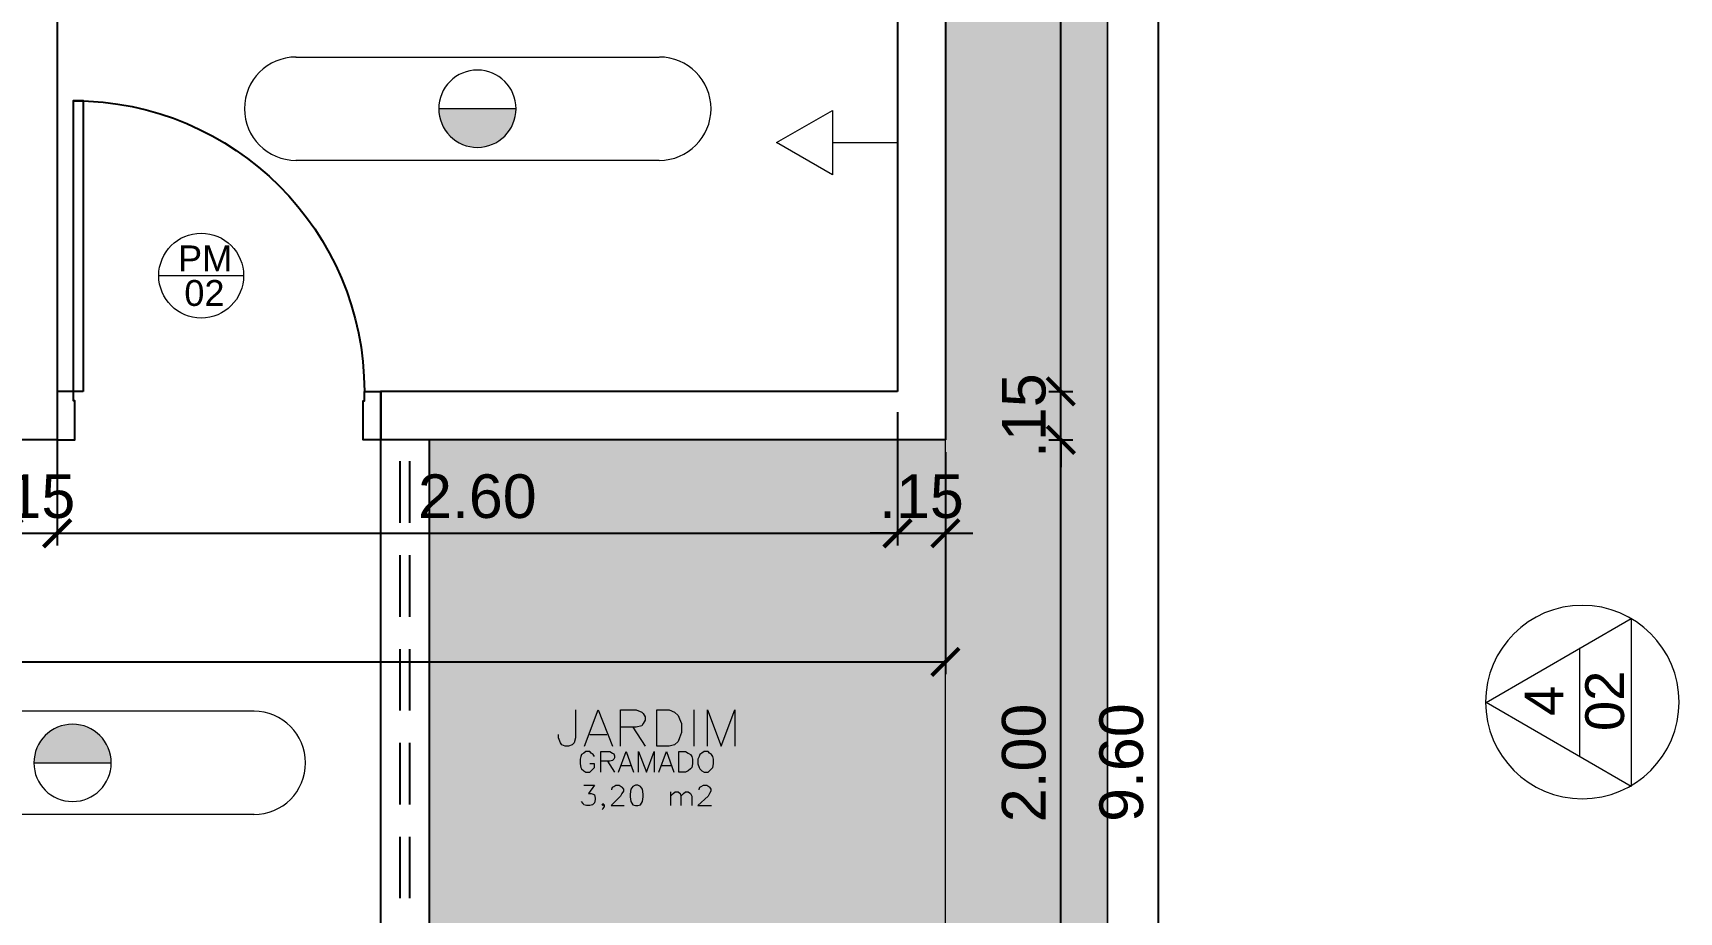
# Model space of a CAD drawing. Header units: inches. Extents: x 44782 to 44933, y 6798 to 6838.
# Drawn here: x 44824.13 to 44829.23, y 6819.22 to 6821.94 of the extents above; entities that cross this region are included whole.
import ezdxf

# ---------------------------------------------------------------- set-up
doc = ezdxf.new("R2010")
doc.units = ezdxf.units.IN
doc.header["$MEASUREMENT"] = 0
doc.linetypes.add('HIDDEN', pattern=[9.525, 6.35, -3.175])
doc.layers.get('Defpoints').update_dxf_attribs({"color": 250})
doc.layers.add('at_Entity', color=7, linetype='Continuous', lineweight=9)
doc.layers.add('at_Text', color=7, linetype='Continuous', lineweight=9)
for name, color, linetype in [('BASCULANTE', 1, 'Continuous'), ('H. PAVER CINZA 1', 252, 'Continuous'), ('LAMPADAS', 5, 'Continuous'), ('PAREDES', 4, 'Continuous'), ('PORTAS', 2, 'Continuous'), ('TEXTO01', 7, 'Continuous')]:
    doc.layers.add(name, color=color, linetype=linetype)
doc.layers.add('TOMADAS', color=150, linetype='Continuous', true_color=0x007fff)
doc.styles.add('Fonte 02', font='ARIALUNI.TTF')
doc.styles.get("Standard").update_dxf_attribs({"font": 'txt.shx', "height": 0.18})
doc.styles.add('TEXTO1', font='swissko.ttf', dxfattribs={"width": 0.6, "height": 0.1})
doc.dimstyles.new('Esc 1-75', dxfattribs={"dimscale": 0.75, "dimtxt": 0.18, "dimasz": 0.1125, "dimexe": 0.05, "dimexo": 0.05, "dimgap": 0.06, "dimtad": 1, "dimzin": 4, "dimdsep": 46, "dimtxsty": 'Fonte 02', "dimblk": 'ARCHTICK', "dimcen": 0, "dimclrd": 250, "dimclre": 250, "dimadec": 0, "dimazin": 1, "dimtfac": 1, "dimtix": 1, "dimtmove": 1, "dimatfit": 3, "dimldrblk": 'ARCHTICK', "dimfxl": 0, "dimarcsym": 0})

# ---------------------------------------------------------------- blocks, each defined once
blk = doc.blocks.new('A$C2B7D2525')
at = {"layer": 'at_Entity', "true_color": 0x007fff}
h = blk.add_hatch(color=150, dxfattribs=at)
h.dxf.hatch_style = 1
h.paths.add_polyline_path([(0.723, 0.2795, 0.414214), (0.6034, 0.1599, 0.002212), (0.6034, 0.1588), (0.8427, 0.1588, 0.002212), (0.8427, 0.1599, 0.414214)])
at = {"layer": 'at_Entity', "color": 150, "true_color": 0x007fff}
for p, q in [((1.2852, 0.3197), (0.1609, 0.3197)), ((0.7241, 0.1588), (0.6034, 0.1588)), ((0.8427, 0.1588), (0.6034, 0.1588)), ((0.8427, 0.1588), (0.7241, 0.1588)), ((0.8427, 0.1588), (0.7241, 0.1588)), ((1.2852, 0), (0.1609, 0))]:
    blk.add_line(p, q, dxfattribs=at)
for centre, radius, start, end in [((0.1599, 0.1599), 0.1599, 90, 180), ((1.2841, 0.1599), 0.1599, 0.0027, 90), ((0.723, 0.1599), 0.1196, 90, 180), ((0.723, 0.1599), 0.1196, 360, 90), ((0.1599, 0.1599), 0.1599, 180, 270), ((0.723, 0.1599), 0.1196, 180, 270), ((0.723, 0.1599), 0.1196, 270, 0), ((1.2841, 0.1599), 0.1599, 270.0054, 0.0027)]:
    blk.add_arc(centre, radius, start, end, dxfattribs=at)
blk = doc.blocks.new('A$C1E546F2D')
at = {"layer": 'PORTAS'}
for points in [[(0.921, 0.1503), (0.9507, 0.1503), (0.9507, 1.0502), (0.921, 1.0502), (0.921, 0.1503)], [(0, 0.1503), (0, 0), (0.055, 0), (0.055, 0.1207), (0.0508, 0.1207), (0.0508, 0.1503), (0, 0.1503)], [(1.0015, 0.1503), (1.0015, 0), (0.9464, 0), (0.9464, 0.1207), (0.9507, 0.1207), (0.9507, 0.1503), (1.0015, 0.1503)]]:
    blk.add_lwpolyline(points, dxfattribs=at)
blk.add_arc((0.9507, 0.1503), 0.8998, 90, 180, dxfattribs=at)
blk = doc.blocks.new('A$C4BC3063A')
at = {"layer": 'at_Entity', "color": 150, "true_color": 0x007fff}
for p, q in [((0.2011, 0), (0.2011, 0.199)), ((0.2011, 0.199), (0.3748, 0.0995)), ((0.2011, 0.0995), (0, 0.0995)), ((0.3748, 0.0995), (0.2011, 0))]:
    blk.add_line(p, q, dxfattribs=at)
blk = doc.blocks.new('_ARCHTICK')
at = {"color": 0, "linetype": 'ByBlock', "const_width": 0.15}
blk.add_lwpolyline([(-0.5, -0.5), (0.5, 0.5)], dxfattribs=at)
blk = doc.blocks.new('*D144')
at = {"layer": 'at_Text', "color": 250, "lineweight": -2, "transparency": 16777216}
for p, q in [((44827.275, 6820.6817), (44827.35, 6820.6817)), ((44827.3125, 6818.682), (44827.3125, 6820.6817)), ((44827.275, 6818.682), (44827.35, 6818.682))]:
    blk.add_line(p, q, dxfattribs=at)
at = {"layer": 'Defpoints', "color": 0, "transparency": 16777216}
for p in [(44826.9553, 6820.6817), (44827.3125, 6820.6817), (44826.9553, 6818.682)]:
    blk.add_point(p, dxfattribs=at)
at = {"layer": 'at_Text', "color": 250, "lineweight": -2, "transparency": 16777216, "xscale": 0.084375, "yscale": 0.084375, "zscale": 0.084375}
for p, rotation in [((44827.3125, 6820.6817), 90), ((44827.3125, 6818.682), 270)]:
    blk.add_blockref('_ARCHTICK', p, dxfattribs=dict(at, rotation=rotation))
at = {"layer": 'at_Text', "color": 0, "transparency": 16777216, "insert": (44827.1986, 6819.6818), "char_height": 0.135, "attachment_point": 5, "rotation": 90, "style": 'Fonte 02'}
blk.add_mtext('2.00', dxfattribs=at)
blk = doc.blocks.new('*D145')
at = {"layer": 'at_Text', "color": 250, "lineweight": -2, "transparency": 16777216}
for p, q in [((44827.3125, 6820.8319), (44827.3125, 6820.9163)), ((44827.275, 6820.8319), (44827.35, 6820.8319)), ((44827.3125, 6820.6817), (44827.3125, 6820.8319)), ((44827.275, 6820.6817), (44827.35, 6820.6817)), ((44827.3125, 6820.6817), (44827.3125, 6820.5973))]:
    blk.add_line(p, q, dxfattribs=at)
at = {"layer": 'Defpoints', "color": 0, "transparency": 16777216}
for p in [(44826.8072, 6820.8319), (44827.3125, 6820.8319), (44826.9553, 6820.6817)]:
    blk.add_point(p, dxfattribs=at)
at = {"layer": 'at_Text', "color": 250, "lineweight": -2, "transparency": 16777216, "xscale": 0.084375, "yscale": 0.084375, "zscale": 0.084375}
for p, rotation in [((44827.3125, 6820.8319), 270), ((44827.3125, 6820.6817), 90)]:
    blk.add_blockref('_ARCHTICK', p, dxfattribs=dict(at, rotation=rotation))
at = {"layer": 'at_Text', "color": 0, "transparency": 16777216, "insert": (44827.1986, 6820.7568), "char_height": 0.135, "attachment_point": 5, "rotation": 90, "style": 'Fonte 02'}
blk.add_mtext('.15', dxfattribs=at)
blk = doc.blocks.new('*D146')
at = {"layer": 'at_Text', "color": 250, "lineweight": -2, "transparency": 16777216}
for p, q in [((44827.275, 6824.3319), (44827.35, 6824.3319)), ((44827.3125, 6820.8319), (44827.3125, 6824.3319)), ((44827.275, 6820.8319), (44827.35, 6820.8319))]:
    blk.add_line(p, q, dxfattribs=at)
at = {"layer": 'Defpoints', "color": 0, "transparency": 16777216}
for p in [(44826.8072, 6824.3319), (44827.3125, 6824.3319), (44826.8072, 6820.8319)]:
    blk.add_point(p, dxfattribs=at)
at = {"layer": 'at_Text', "color": 250, "lineweight": -2, "transparency": 16777216, "xscale": 0.084375, "yscale": 0.084375, "zscale": 0.084375}
for p, rotation in [((44827.3125, 6824.3319), 90), ((44827.3125, 6820.8319), 270)]:
    blk.add_blockref('_ARCHTICK', p, dxfattribs=dict(at, rotation=rotation))
at = {"layer": 'at_Text', "color": 0, "transparency": 16777216, "insert": (44827.1986, 6822.5819), "char_height": 0.135, "attachment_point": 5, "rotation": 90, "style": 'Fonte 02'}
blk.add_mtext('3.50', dxfattribs=at)
blk = doc.blocks.new('*D148')
at = {"layer": 'at_Text', "color": 250, "lineweight": -2, "transparency": 16777216}
for p, q in [((44827.5768, 6824.4821), (44827.6518, 6824.4821)), ((44827.6143, 6814.8837), (44827.6143, 6824.4821)), ((44827.5768, 6814.8837), (44827.6518, 6814.8837))]:
    blk.add_line(p, q, dxfattribs=at)
at = {"layer": 'Defpoints', "color": 0, "transparency": 16777216}
for p in [(44826.9553, 6824.4821), (44827.6143, 6824.4821), (44826.9553, 6814.8837)]:
    blk.add_point(p, dxfattribs=at)
at = {"layer": 'at_Text', "color": 250, "lineweight": -2, "transparency": 16777216, "xscale": 0.084375, "yscale": 0.084375, "zscale": 0.084375}
for p, rotation in [((44827.6143, 6824.4821), 90), ((44827.6143, 6814.8837), 270)]:
    blk.add_blockref('_ARCHTICK', p, dxfattribs=dict(at, rotation=rotation))
at = {"layer": 'at_Text', "color": 0, "transparency": 16777216, "insert": (44827.5003, 6819.6829), "char_height": 0.135, "attachment_point": 5, "rotation": 90, "style": 'Fonte 02'}
blk.add_mtext('9.60', dxfattribs=at)
blk = doc.blocks.new('*D234')
at = {"layer": 'at_Text', "color": 250, "lineweight": -2, "transparency": 16777216}
for p, q in [((44824.0563, 6820.7677), (44824.0563, 6820.3552)), ((44824.2065, 6820.7677), (44824.2065, 6820.3552)), ((44824.0563, 6820.3927), (44823.9719, 6820.3927)), ((44824.0563, 6820.3927), (44824.2065, 6820.3927)), ((44824.2065, 6820.3927), (44824.2909, 6820.3927))]:
    blk.add_line(p, q, dxfattribs=at)
at = {"layer": 'Defpoints', "color": 0, "transparency": 16777216}
for p in [(44824.0563, 6820.8319), (44824.2065, 6820.832), (44824.2065, 6820.3927)]:
    blk.add_point(p, dxfattribs=at)
at = {"layer": 'at_Text', "color": 250, "lineweight": -2, "transparency": 16777216, "xscale": 0.084375, "yscale": 0.084375, "zscale": 0.084375}
blk.add_blockref('_ARCHTICK', (44824.0563, 6820.3927), dxfattribs=at)
at = {"layer": 'at_Text', "color": 250, "lineweight": -2, "transparency": 16777216, "xscale": 0.084375, "yscale": 0.084375, "zscale": 0.084375, "rotation": 180}
blk.add_blockref('_ARCHTICK', (44824.2065, 6820.3927), dxfattribs=at)
at = {"layer": 'at_Text', "color": 0, "transparency": 16777216, "insert": (44824.1314, 6820.5067), "char_height": 0.135, "attachment_point": 5, "style": 'Fonte 02'}
blk.add_mtext('.15', dxfattribs=at)
blk = doc.blocks.new('*D235')
at = {"layer": 'at_Text', "color": 250, "lineweight": -2, "transparency": 16777216}
for p, q in [((44824.2065, 6820.7677), (44824.2065, 6820.3552)), ((44826.8072, 6820.7677), (44826.8072, 6820.3552)), ((44824.2065, 6820.3927), (44826.8072, 6820.3927))]:
    blk.add_line(p, q, dxfattribs=at)
at = {"layer": 'Defpoints', "color": 0, "transparency": 16777216}
for p in [(44824.2065, 6820.832), (44826.8072, 6820.832), (44826.8072, 6820.3927)]:
    blk.add_point(p, dxfattribs=at)
at = {"layer": 'at_Text', "color": 250, "lineweight": -2, "transparency": 16777216, "xscale": 0.084375, "yscale": 0.084375, "zscale": 0.084375, "rotation": 180}
blk.add_blockref('_ARCHTICK', (44824.2065, 6820.3927), dxfattribs=at)
at = {"layer": 'at_Text', "color": 250, "lineweight": -2, "transparency": 16777216, "xscale": 0.084375, "yscale": 0.084375, "zscale": 0.084375}
blk.add_blockref('_ARCHTICK', (44826.8072, 6820.3927), dxfattribs=at)
at = {"layer": 'at_Text', "color": 0, "transparency": 16777216, "insert": (44825.5068, 6820.5067), "char_height": 0.135, "attachment_point": 5, "style": 'Fonte 02'}
blk.add_mtext('2.60', dxfattribs=at)
blk = doc.blocks.new('*D236')
at = {"layer": 'at_Text', "color": 250, "lineweight": -2, "transparency": 16777216}
for p, q in [((44826.8072, 6820.7677), (44826.8072, 6820.3552)), ((44826.9553, 6820.6442), (44826.9553, 6820.3552)), ((44826.8072, 6820.3927), (44826.7228, 6820.3927)), ((44826.8072, 6820.3927), (44826.9553, 6820.3927)), ((44826.9553, 6820.3927), (44827.0397, 6820.3927))]:
    blk.add_line(p, q, dxfattribs=at)
at = {"layer": 'Defpoints', "color": 0, "transparency": 16777216}
for p in [(44826.8072, 6820.832), (44826.9553, 6820.6817), (44826.9553, 6820.3927)]:
    blk.add_point(p, dxfattribs=at)
at = {"layer": 'at_Text', "color": 250, "lineweight": -2, "transparency": 16777216, "xscale": 0.084375, "yscale": 0.084375, "zscale": 0.084375}
blk.add_blockref('_ARCHTICK', (44826.8072, 6820.3927), dxfattribs=at)
at = {"layer": 'at_Text', "color": 250, "lineweight": -2, "transparency": 16777216, "xscale": 0.084375, "yscale": 0.084375, "zscale": 0.084375, "rotation": 180}
blk.add_blockref('_ARCHTICK', (44826.9553, 6820.3927), dxfattribs=at)
at = {"layer": 'at_Text', "color": 0, "transparency": 16777216, "insert": (44826.8812, 6820.5067), "char_height": 0.135, "attachment_point": 5, "style": 'Fonte 02'}
blk.add_mtext('.15', dxfattribs=at)
blk = doc.blocks.new('*D237')
at = {"layer": 'at_Text', "color": 250, "lineweight": -2, "transparency": 16777216}
for p, q in [((44793.8156, 6820.3694), (44793.8156, 6819.9569)), ((44826.9553, 6820.3694), (44826.9553, 6819.9569)), ((44793.8156, 6819.9944), (44826.9553, 6819.9944))]:
    blk.add_line(p, q, dxfattribs=at)
at = {"layer": 'Defpoints', "color": 0, "transparency": 16777216}
for p in [(44793.8156, 6820.6817), (44826.9553, 6820.6817), (44826.9553, 6819.9944)]:
    blk.add_point(p, dxfattribs=at)
at = {"layer": 'at_Text', "color": 250, "lineweight": -2, "transparency": 16777216, "xscale": 0.084375, "yscale": 0.084375, "zscale": 0.084375, "rotation": 180}
blk.add_blockref('_ARCHTICK', (44793.8156, 6819.9944), dxfattribs=at)
at = {"layer": 'at_Text', "color": 250, "lineweight": -2, "transparency": 16777216, "xscale": 0.084375, "yscale": 0.084375, "zscale": 0.084375}
blk.add_blockref('_ARCHTICK', (44826.9553, 6819.9944), dxfattribs=at)
at = {"layer": 'at_Text', "color": 0, "transparency": 16777216, "insert": (44810.3854, 6820.1084), "char_height": 0.135, "attachment_point": 5, "style": 'Fonte 02'}
blk.add_mtext('33.14', dxfattribs=at)

msp = doc.modelspace()

# ---------------------------------------------------------------- hatches: boundary and pattern name
h = msp.add_hatch(color=68)
h.dxf.hatch_style = 1
h.paths.add_polyline_path([(44826.9553, 6820.6817), (44825.3577, 6820.6817), (44825.3577, 6818.682), (44826.9553, 6818.682)])
at = {"layer": 'H. PAVER CINZA 1'}
msp.add_hatch(color=256, dxfattribs=at).paths.add_polyline_path([(44814.2102, 6836.2284), (44804.7133, 6836.2284), (44804.7133, 6830.4791), (44804.7133, 6825.0302), (44793.3162, 6825.0302), (44793.3162, 6816.0327), (44793.8156, 6816.0327), (44793.8156, 6815.8824), (44793.3162, 6815.8824), (44793.3162, 6814.3843), (44804.5631, 6814.3843), (44804.5631, 6809.4856), (44805.0625, 6809.4856), (44805.0625, 6813.3834), (44806.713, 6813.3834), (44806.713, 6814.8837), (44793.8156, 6814.8837), (44793.8156, 6818.682), (44795.3645, 6818.682), (44795.3645, 6820.6817), (44793.8156, 6820.6817), (44793.8156, 6824.4821), (44805.2127, 6824.4821), (44805.2127, 6830.9785), (44805.2127, 6834.8784), (44813.7108, 6834.8784), (44813.7108, 6826.431), (44810.8605, 6826.431), (44810.8605, 6824.4821), (44826.9553, 6824.4821), (44826.9553, 6818.682), (44826.9553, 6815.4233), (44827.4568, 6815.4233), (44827.4568, 6825.0302), (44814.2102, 6825.0302)])

# ---------------------------------------------------------------- linework, layer by layer
at = {"layer": 'at_Entity', "color": 0}
for p, q in [((44827.4568, 6815.4233), (44827.4568, 6825.0302)), ((44825.8105, 6819.8458), (44825.8105, 6819.7591)), ((44825.838, 6819.7337), (44825.8803, 6819.8458)), ((44825.8803, 6819.8458), (44825.9248, 6819.7337)), ((44825.9502, 6819.7337), (44825.9502, 6819.8458)), ((44825.9502, 6819.8458), (44825.9988, 6819.8458)), ((44825.9988, 6819.8458), (44826.0158, 6819.8395)), ((44826.0158, 6819.8395), (44826.02, 6819.8353)), ((44826.02, 6819.8353), (44826.0263, 6819.8247)), ((44826.0263, 6819.8141), (44826.02, 6819.8035)), ((44826.0263, 6819.8247), (44826.0263, 6819.8141)), ((44826.0623, 6819.7337), (44826.0623, 6819.8458)), ((44826.0623, 6819.8458), (44826.1004, 6819.8458)), ((44826.1004, 6819.8458), (44826.1173, 6819.8395)), ((44826.1173, 6819.8395), (44826.1279, 6819.8289)), ((44826.1279, 6819.8289), (44826.1321, 6819.8183)), ((44826.1321, 6819.8183), (44826.1385, 6819.8035)), ((44826.1766, 6819.8458), (44826.1766, 6819.7337)), ((44826.2189, 6819.7337), (44826.2189, 6819.8458)), ((44826.2189, 6819.8458), (44826.2612, 6819.7337)), ((44826.2612, 6819.7337), (44826.3035, 6819.8458)), ((44826.3035, 6819.8458), (44826.3035, 6819.7337)), ((44825.7576, 6819.7591), (44825.7576, 6819.7697)), ((44825.8549, 6819.7697), (44825.9078, 6819.7697)), ((44825.9988, 6819.7929), (44825.9502, 6819.7929)), ((44825.9883, 6819.7929), (44826.0263, 6819.7337)), ((44826.0158, 6819.7972), (44825.9988, 6819.7929)), ((44826.02, 6819.8035), (44826.0158, 6819.7972)), ((44826.1385, 6819.776), (44826.1321, 6819.7591)), ((44826.1385, 6819.8035), (44826.1385, 6819.776)), ((44825.7639, 6819.7443), (44825.7576, 6819.7591)), ((44825.7682, 6819.7379), (44825.7639, 6819.7443)), ((44825.7788, 6819.7337), (44825.7682, 6819.7379)), ((44825.7893, 6819.7337), (44825.7788, 6819.7337)), ((44825.7999, 6819.7379), (44825.7893, 6819.7337)), ((44825.8063, 6819.7443), (44825.7999, 6819.7379)), ((44825.8105, 6819.7591), (44825.8063, 6819.7443)), ((44825.8359, 6819.7125), (44825.8295, 6819.7083)), ((44825.8422, 6819.7168), (44825.8359, 6819.7125)), ((44825.8549, 6819.7168), (44825.8422, 6819.7168)), ((44825.8592, 6819.7125), (44825.8549, 6819.7168)), ((44825.8655, 6819.7083), (44825.8592, 6819.7125)), ((44825.8888, 6819.6533), (44825.8888, 6819.7168)), ((44825.8888, 6819.7168), (44825.9163, 6819.7168)), ((44825.9163, 6819.7168), (44825.9248, 6819.7125)), ((44825.9248, 6819.7125), (44825.929, 6819.7104)), ((44825.9438, 6819.6533), (44825.9671, 6819.7168)), ((44825.9671, 6819.7168), (44825.9904, 6819.6533)), ((44826.0052, 6819.6533), (44826.0052, 6819.7168)), ((44826.0052, 6819.7168), (44826.0306, 6819.6533)), ((44826.0306, 6819.6533), (44826.0538, 6819.7168)), ((44826.0538, 6819.7168), (44826.0538, 6819.6533)), ((44826.1004, 6819.7337), (44826.0623, 6819.7337)), ((44826.0687, 6819.6533), (44826.0919, 6819.7168)), ((44826.0919, 6819.7168), (44826.1152, 6819.6533)), ((44826.1173, 6819.7379), (44826.1004, 6819.7337)), ((44826.1279, 6819.7485), (44826.1173, 6819.7379)), ((44826.1321, 6819.7591), (44826.1279, 6819.7485)), ((44826.13, 6819.6533), (44826.13, 6819.7168)), ((44826.13, 6819.7168), (44826.1512, 6819.7168)), ((44826.1512, 6819.7168), (44826.1597, 6819.7125)), ((44826.1597, 6819.7125), (44826.166, 6819.7083)), ((44826.202, 6819.7125), (44826.1956, 6819.7083)), ((44826.2083, 6819.7168), (44826.202, 6819.7125)), ((44826.221, 6819.7168), (44826.2083, 6819.7168)), ((44826.2253, 6819.7125), (44826.221, 6819.7168)), ((44826.2316, 6819.7083), (44826.2253, 6819.7125)), ((44825.8274, 6819.7019), (44825.8253, 6819.6935)), ((44825.8253, 6819.6935), (44825.8253, 6819.6787)), ((44825.8253, 6819.6787), (44825.8274, 6819.6681)), ((44825.8295, 6819.7083), (44825.8274, 6819.7019)), ((44825.8274, 6819.6681), (44825.8295, 6819.6639)), ((44825.8295, 6819.6639), (44825.8359, 6819.6575)), ((44825.8698, 6819.6787), (44825.8549, 6819.6787)), ((44825.8592, 6819.6575), (44825.8655, 6819.6639)), ((44825.8698, 6819.7019), (44825.8655, 6819.7083)), ((44825.8655, 6819.6639), (44825.8698, 6819.6681)), ((44825.8698, 6819.6681), (44825.8698, 6819.6787)), ((44825.9163, 6819.6871), (44825.8888, 6819.6871)), ((44825.91, 6819.6871), (44825.9311, 6819.6533)), ((44825.9248, 6819.6893), (44825.9163, 6819.6871)), ((44825.929, 6819.6935), (44825.9248, 6819.6893)), ((44825.929, 6819.7104), (44825.9311, 6819.7041)), ((44825.9311, 6819.6977), (44825.929, 6819.6935)), ((44825.9311, 6819.7041), (44825.9311, 6819.6977)), ((44825.9523, 6819.6744), (44825.9819, 6819.6744)), ((44826.0771, 6819.6744), (44826.1068, 6819.6744)), ((44826.166, 6819.6639), (44826.1597, 6819.6575)), ((44826.166, 6819.7083), (44826.1702, 6819.7019)), ((44826.1702, 6819.6681), (44826.166, 6819.6639)), ((44826.1702, 6819.7019), (44826.1723, 6819.6935)), ((44826.1723, 6819.6787), (44826.1702, 6819.6681)), ((44826.1723, 6819.6935), (44826.1723, 6819.6787)), ((44826.1935, 6819.7019), (44826.1893, 6819.6935)), ((44826.1893, 6819.6935), (44826.1893, 6819.6787)), ((44826.1893, 6819.6787), (44826.1935, 6819.6681)), ((44826.1956, 6819.7083), (44826.1935, 6819.7019)), ((44826.1935, 6819.6681), (44826.1956, 6819.6639)), ((44826.1956, 6819.6639), (44826.202, 6819.6575)), ((44826.2253, 6819.6575), (44826.2316, 6819.6639)), ((44826.2358, 6819.7019), (44826.2316, 6819.7083)), ((44826.2316, 6819.6639), (44826.2358, 6819.6681)), ((44826.2379, 6819.6935), (44826.2358, 6819.7019)), ((44826.2358, 6819.6681), (44826.2379, 6819.6787)), ((44826.2379, 6819.6787), (44826.2379, 6819.6935)), ((44825.8359, 6819.6575), (44825.8422, 6819.6533)), ((44825.8359, 6819.6131), (44825.8698, 6819.6131)), ((44825.8422, 6819.6533), (44825.8549, 6819.6533)), ((44825.8698, 6819.6131), (44825.8507, 6819.5877)), ((44825.8549, 6819.6533), (44825.8592, 6819.6575)), ((44825.929, 6819.6088), (44825.9353, 6819.6131)), ((44825.9353, 6819.6131), (44825.9459, 6819.6131)), ((44825.9459, 6819.6131), (44825.9523, 6819.6088)), ((44825.9967, 6819.6131), (44825.9883, 6819.6088)), ((44826.0031, 6819.6131), (44825.9967, 6819.6131)), ((44826.0115, 6819.6088), (44826.0031, 6819.6131)), ((44826.1512, 6819.6533), (44826.13, 6819.6533)), ((44826.1597, 6819.6575), (44826.1512, 6819.6533)), ((44826.1999, 6819.6088), (44826.2062, 6819.6131)), ((44826.202, 6819.6575), (44826.2083, 6819.6533)), ((44826.2062, 6819.6131), (44826.2168, 6819.6131)), ((44826.2083, 6819.6533), (44826.221, 6819.6533)), ((44826.2168, 6819.6131), (44826.2231, 6819.6088)), ((44826.221, 6819.6533), (44826.2253, 6819.6575)), ((44825.8338, 6819.5559), (44825.8295, 6819.5623)), ((44825.8507, 6819.5877), (44825.8592, 6819.5877)), ((44825.8592, 6819.5877), (44825.8655, 6819.5856)), ((44825.8655, 6819.5856), (44825.8698, 6819.5834)), ((44825.8698, 6819.5834), (44825.8719, 6819.5729)), ((44825.8719, 6819.5686), (44825.8698, 6819.5581)), ((44825.8719, 6819.5729), (44825.8719, 6819.5686)), ((44825.9502, 6819.5792), (44825.9205, 6819.5496)), ((44825.9227, 6819.6004), (44825.9248, 6819.6067)), ((44825.9227, 6819.5983), (44825.9227, 6819.6004)), ((44825.9248, 6819.6067), (44825.929, 6819.6088)), ((44825.9544, 6819.5877), (44825.9502, 6819.5792)), ((44825.9523, 6819.6088), (44825.9544, 6819.6067)), ((44825.9544, 6819.6067), (44825.9586, 6819.6004)), ((44825.9586, 6819.594), (44825.9544, 6819.5877)), ((44825.9586, 6819.6004), (44825.9586, 6819.594)), ((44825.9819, 6819.6004), (44825.9798, 6819.5856)), ((44825.9798, 6819.5856), (44825.9798, 6819.5771)), ((44825.9798, 6819.5771), (44825.9819, 6819.5623)), ((44825.9883, 6819.6088), (44825.9819, 6819.6004)), ((44825.9819, 6819.5623), (44825.9883, 6819.5517)), ((44826.0179, 6819.6004), (44826.0115, 6819.6088)), ((44826.0115, 6819.5517), (44826.0179, 6819.5623)), ((44826.02, 6819.5856), (44826.0179, 6819.6004)), ((44826.0179, 6819.5623), (44826.02, 6819.5771)), ((44826.02, 6819.5771), (44826.02, 6819.5856)), ((44826.1046, 6819.5919), (44826.1046, 6819.5496)), ((44826.1046, 6819.5792), (44826.1131, 6819.5877)), ((44826.1131, 6819.5877), (44826.1194, 6819.5919)), ((44826.1194, 6819.5919), (44826.1279, 6819.5919)), ((44826.1279, 6819.5919), (44826.1343, 6819.5877)), ((44826.1343, 6819.5877), (44826.1364, 6819.5792)), ((44826.1364, 6819.5792), (44826.1448, 6819.5877)), ((44826.1364, 6819.5792), (44826.1364, 6819.5496)), ((44826.1448, 6819.5877), (44826.1512, 6819.5919)), ((44826.1512, 6819.5919), (44826.1597, 6819.5919)), ((44826.1597, 6819.5919), (44826.166, 6819.5877)), ((44826.166, 6819.5877), (44826.1702, 6819.5792)), ((44826.1702, 6819.5792), (44826.1702, 6819.5496)), ((44826.221, 6819.5792), (44826.1893, 6819.5496)), ((44826.1935, 6819.6004), (44826.1956, 6819.6067)), ((44826.1935, 6819.5983), (44826.1935, 6819.6004)), ((44826.1956, 6819.6067), (44826.1999, 6819.6088)), ((44826.2253, 6819.5877), (44826.221, 6819.5792)), ((44826.2231, 6819.6088), (44826.2253, 6819.6067)), ((44826.2253, 6819.6067), (44826.2295, 6819.6004)), ((44826.2295, 6819.594), (44826.2253, 6819.5877)), ((44826.2295, 6819.6004), (44826.2295, 6819.594)), ((44825.8359, 6819.5517), (44825.8338, 6819.5559)), ((44825.8444, 6819.5496), (44825.8359, 6819.5517)), ((44825.8549, 6819.5496), (44825.8444, 6819.5496)), ((44825.8634, 6819.5517), (44825.8549, 6819.5496)), ((44825.8698, 6819.5581), (44825.8634, 6819.5517)), ((44825.893, 6819.5517), (44825.8951, 6819.5559)), ((44825.8951, 6819.5496), (44825.893, 6819.5517)), ((44825.8951, 6819.5411), (44825.893, 6819.5369)), ((44825.8951, 6819.5559), (44825.8994, 6819.5517)), ((44825.8994, 6819.5517), (44825.8951, 6819.5496)), ((44825.8994, 6819.5475), (44825.8951, 6819.5411)), ((44825.8994, 6819.5517), (44825.8994, 6819.5475)), ((44825.9205, 6819.5496), (44825.9607, 6819.5496)), ((44825.9883, 6819.5517), (44825.9967, 6819.5496)), ((44825.9967, 6819.5496), (44826.0031, 6819.5496)), ((44826.0031, 6819.5496), (44826.0115, 6819.5517)), ((44826.1893, 6819.5496), (44826.2316, 6819.5496))]:
    msp.add_line(p, q, dxfattribs=at)
at = {"layer": 'at_Entity', "color": 252, "true_color": 0x989898}
msp.add_line((44827.4568, 6824.4821), (44827.4568, 6815.4233), dxfattribs=at)
msp.add_line((44827.4568, 6824.4821), (44827.4568, 6815.4233), dxfattribs=at)
at = {"layer": 'at_Entity', "color": 7}
for p, q in [((44828.6291, 6819.8691), (44829.0777, 6820.1294)), ((44829.0777, 6820.1294), (44829.0777, 6819.6088)), ((44828.919, 6819.7019), (44828.919, 6820.0384)), ((44829.0777, 6819.6088), (44828.6291, 6819.8691))]:
    msp.add_line(p, q, dxfattribs=at)
for start, end in [(90, 180), (360, 90), (180, 270), (270, 0)]:
    msp.add_arc((44828.9264, 6819.8702), 0.2994, start, end, dxfattribs=at)
at = {"layer": 'at_Text'}
msp.add_lwpolyline([(44826.9553, 6818.682), (44826.9553, 6820.6817)], dxfattribs=at)
at = {"layer": 'BASCULANTE', "linetype": 'HIDDEN', "ltscale": 0.03}
for p, q in [((44825.3577, 6820.6817), (44825.208, 6820.6817)), ((44825.2676, 6818.682), (44825.2676, 6820.6817)), ((44825.2979, 6818.682), (44825.2979, 6820.6817))]:
    msp.add_line(p, q, dxfattribs=at)
at = {"layer": 'PAREDES'}
for p, q in [((44826.9553, 6824.4821), (44826.9553, 6820.6817)), ((44824.2065, 6824.3319), (44824.2065, 6820.6817)), ((44826.8072, 6824.3319), (44826.8072, 6820.8319)), ((44826.8072, 6820.8319), (44825.2074, 6820.8319)), ((44825.2074, 6820.8319), (44825.2074, 6818.682)), ((44824.2065, 6820.6817), (44822.51, 6820.6817)), ((44826.9553, 6820.6817), (44825.3577, 6820.6817)), ((44825.3577, 6820.6817), (44825.3577, 6818.682))]:
    msp.add_line(p, q, dxfattribs=at)
at = {"layer": 'TEXTO01', "lineweight": 9}
msp.add_line((44824.5221, 6821.1903), (44824.7847, 6821.1903), dxfattribs=at)
msp.add_circle((44824.6522, 6821.1903), 0.1313, dxfattribs=at)

# ---------------------------------------------------------------- block references
at = {"layer": 'LAMPADAS', "rotation": 180}
msp.add_blockref('A$C2B7D2525', (44826.2299, 6821.8669), dxfattribs=at)
at = {"layer": 'LAMPADAS'}
msp.add_blockref('A$C2B7D2525', (44823.5311, 6819.5221), dxfattribs=at)
at = {"layer": 'PORTAS', "xscale": -1}
msp.add_blockref('A$C1E546F2D', (44825.208, 6820.6817), dxfattribs=at)
at = {"layer": 'TOMADAS', "rotation": 180}
msp.add_blockref('A$C4BC3063A', (44826.8072, 6821.7017), dxfattribs=at)

# ---------------------------------------------------------------- texts
at = {"layer": 'TEXTO01', "lineweight": 9, "ltscale": 0.0001, "char_height": 0.080083, "width": 0.240515, "attachment_point": 1, "style": 'TEXTO1'}
for s, insert in [('{\\fSansSerif|b0|i0|c2|p2;\\W1;PM}', (44824.5804, 6821.2836)), ('{\\fSansSerif|b0|i0|c2|p2;\\W1;02}', (44824.5999, 6821.1766))]:
    msp.add_mtext(s, dxfattribs=dict(at, insert=insert))
at = {"layer": 'TEXTO01', "lineweight": 9, "char_height": 0.12, "attachment_point": 1, "rotation": 90}
for s, insert in [('{\\fArial|b0|i0|c0|p34;4}', (44828.748, 6819.8275)), ('{\\fArial|b0|i0|c0|p34;02}', (44828.9355, 6819.7807))]:
    msp.add_mtext_dynamic_manual_height_columns(s, width=2.174676, gutter_width=1, heights=[0], dxfattribs=dict(at, insert=insert))

# ---------------------------------------------------------------- dimensions: what is measured, and where the dimension line sits
at = {"layer": 'at_Text'}
for base, p1, p2, picture, middle in [((44827.6143, 6824.4821), (44826.9553, 6814.8837), (44826.9553, 6824.4821), '*D148', (44827.5003, 6819.6829)), ((44827.3125, 6824.3319), (44826.8072, 6820.8319), (44826.8072, 6824.3319), '*D146', (44827.1986, 6822.5819)), ((44827.3125, 6820.8319), (44826.9553, 6820.6817), (44826.8072, 6820.8319), '*D145', (44827.1986, 6820.7568)), ((44827.3125, 6820.6817), (44826.9553, 6818.682), (44826.9553, 6820.6817), '*D144', (44827.1986, 6819.6818))]:
    dim = msp.add_linear_dim(base=base, p1=p1, p2=p2, angle=90, dimstyle='Esc 1-75', dxfattribs=at)
    dim.commit()
    dim.dimension.update_dxf_attribs({"geometry": picture, "text_midpoint": middle})
for base, p1, p2, picture, middle in [((44824.2065, 6820.3927), (44824.0563, 6820.8319), (44824.2065, 6820.832), '*D234', (44824.1314, 6820.5067)), ((44826.8072, 6820.3927), (44824.2065, 6820.832), (44826.8072, 6820.832), '*D235', (44825.5068, 6820.5067)), ((44826.9553, 6820.3927), (44826.8072, 6820.832), (44826.9553, 6820.6817), '*D236', (44826.8812, 6820.5067)), ((44826.9553, 6819.9944), (44793.8156, 6820.6817), (44826.9553, 6820.6817), '*D237', (44810.3854, 6820.1084))]:
    dim = msp.add_linear_dim(base=base, p1=p1, p2=p2, dimstyle='Esc 1-75', override={"dimfxl": 0.5}, dxfattribs=at)
    dim.commit()
    dim.dimension.update_dxf_attribs({"geometry": picture, "text_midpoint": middle})

doc.saveas('drawing.dxf')
